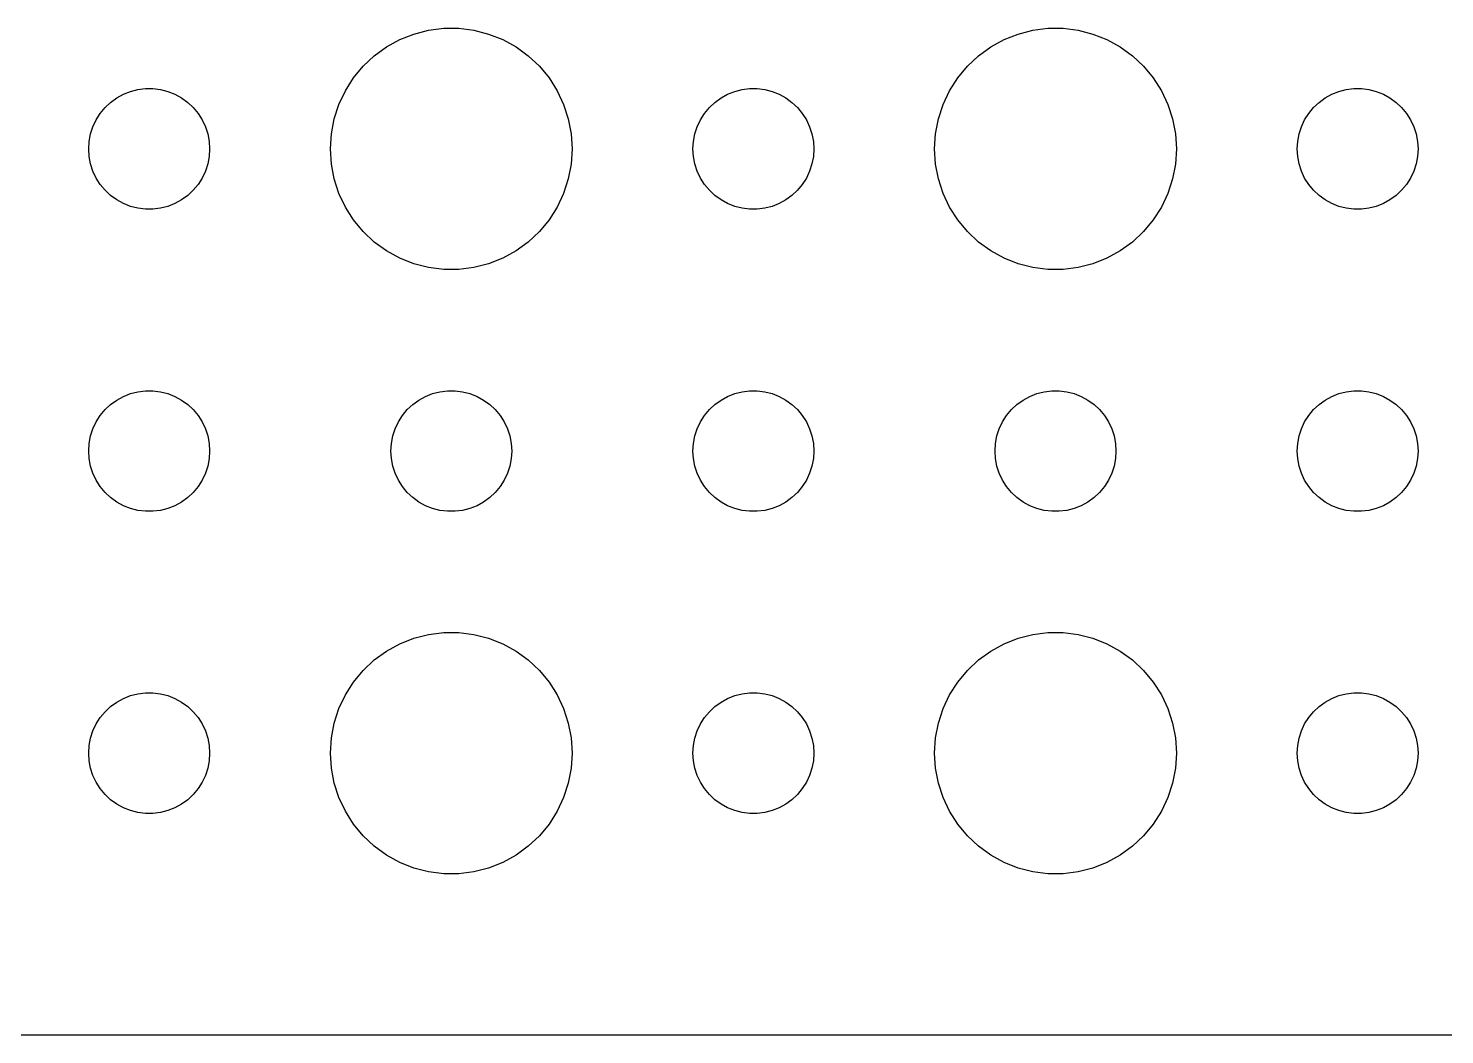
# Model space of a CAD drawing. Header units: metres. Extents: x -134 to 134, y 518 to 1078.
# Drawn here: x -3 to 32.16, y 974.01 to 998.99 of the extents above; entities that cross this region are included whole.
import ezdxf

# ---------------------------------------------------------------- set-up
doc = ezdxf.new("R2010")
doc.units = ezdxf.units.M

msp = doc.modelspace()

# ---------------------------------------------------------------- linework, layer by layer
for p, q in [((6.57294, 998.853), (6.93785, 998.947)), ((6.93785, 998.947), (7.31161, 998.994)), ((7.31161, 998.994), (7.68837, 998.994)), ((7.68837, 998.994), (8.06213, 998.947)), ((8.06213, 998.947), (8.42705, 998.853)), ((21.5729, 998.853), (21.9379, 998.947)), ((21.9379, 998.947), (22.3116, 998.994)), ((22.3116, 998.994), (22.6884, 998.994)), ((22.6884, 998.994), (23.0621, 998.947)), ((23.0621, 998.947), (23.427, 998.853)), ((5.89252, 998.533), (6.22266, 998.714)), ((6.22266, 998.714), (6.57294, 998.853)), ((8.42705, 998.853), (8.77733, 998.714)), ((8.77733, 998.714), (9.10747, 998.533)), ((20.8925, 998.533), (21.2227, 998.714)), ((21.2227, 998.714), (21.5729, 998.853)), ((23.427, 998.853), (23.7773, 998.714)), ((23.7773, 998.714), (24.1075, 998.533)), ((5.31308, 998.054), (5.58772, 998.312)), ((5.58772, 998.312), (5.89252, 998.533)), ((9.10747, 998.533), (9.41226, 998.312)), ((9.41226, 998.312), (9.6869, 998.054)), ((20.3131, 998.054), (20.5877, 998.312)), ((20.5877, 998.312), (20.8925, 998.533)), ((24.1075, 998.533), (24.4123, 998.312)), ((24.4123, 998.312), (24.6869, 998.054)), ((5.07294, 997.763), (5.31308, 998.054)), ((9.6869, 998.054), (9.92705, 997.763)), ((20.0729, 997.763), (20.3131, 998.054)), ((24.6869, 998.054), (24.927, 997.763)), ((4.87108, 997.445), (5.07294, 997.763)), ((9.92705, 997.763), (10.1289, 997.445)), ((19.8711, 997.445), (20.0729, 997.763)), ((24.927, 997.763), (25.1289, 997.445)), ((-0.95613, 997.156), (-0.80373, 997.266)), ((-0.80373, 997.266), (-0.63866, 997.357)), ((-0.63866, 997.357), (-0.46352, 997.427)), ((-0.46352, 997.427), (-0.28107, 997.473)), ((-0.28107, 997.473), (-0.09418, 997.497)), ((-0.09418, 997.497), (0.09418, 997.497)), ((0.09418, 997.497), (0.28107, 997.473)), ((0.28107, 997.473), (0.46352, 997.427)), ((0.46352, 997.427), (0.63866, 997.357)), ((0.63866, 997.357), (0.80373, 997.266)), ((0.80373, 997.266), (0.95613, 997.156)), ((4.71066, 997.104), (4.87108, 997.445)), ((10.1289, 997.445), (10.2893, 997.104)), ((14.0439, 997.156), (14.1963, 997.266)), ((14.1963, 997.266), (14.3613, 997.357)), ((14.3613, 997.357), (14.5365, 997.427)), ((14.5365, 997.427), (14.7189, 997.473)), ((14.7189, 997.473), (14.9058, 997.497)), ((14.9058, 997.497), (15.0942, 997.497)), ((15.0942, 997.497), (15.2811, 997.473)), ((15.2811, 997.473), (15.4635, 997.427)), ((15.4635, 997.427), (15.6387, 997.357)), ((15.6387, 997.357), (15.8037, 997.266)), ((15.8037, 997.266), (15.9561, 997.156)), ((19.7107, 997.104), (19.8711, 997.445)), ((25.1289, 997.445), (25.2893, 997.104)), ((29.0439, 997.156), (29.1963, 997.266)), ((29.1963, 997.266), (29.3613, 997.357)), ((29.3613, 997.357), (29.5365, 997.427)), ((29.5365, 997.427), (29.7189, 997.473)), ((29.7189, 997.473), (29.9058, 997.497)), ((29.9058, 997.497), (30.0942, 997.497)), ((30.0942, 997.497), (30.2811, 997.473)), ((30.2811, 997.473), (30.4635, 997.427)), ((30.4635, 997.427), (30.6387, 997.357)), ((30.6387, 997.357), (30.8037, 997.266)), ((30.8037, 997.266), (30.9561, 997.156)), ((-1.31445, 996.723), (-1.21352, 996.882)), ((-1.21352, 996.882), (-1.09344, 997.027)), ((-1.09344, 997.027), (-0.95613, 997.156)), ((0.95613, 997.156), (1.09344, 997.027)), ((1.09344, 997.027), (1.21352, 996.882)), ((1.21352, 996.882), (1.31445, 996.723)), ((4.59424, 996.746), (4.71066, 997.104)), ((10.2893, 997.104), (10.4057, 996.746)), ((13.6855, 996.723), (13.7865, 996.882)), ((13.7865, 996.882), (13.9065, 997.027)), ((13.9065, 997.027), (14.0439, 997.156)), ((15.9561, 997.156), (16.0934, 997.027)), ((16.0934, 997.027), (16.2135, 996.882)), ((16.2135, 996.882), (16.3145, 996.723)), ((19.5942, 996.746), (19.7107, 997.104)), ((25.2893, 997.104), (25.4057, 996.746)), ((28.6855, 996.723), (28.7865, 996.882)), ((28.7865, 996.882), (28.9065, 997.027)), ((28.9065, 997.027), (29.0439, 997.156)), ((30.9561, 997.156), (31.0934, 997.027)), ((31.0934, 997.027), (31.2135, 996.882)), ((31.2135, 996.882), (31.3145, 996.723)), ((-1.45287, 996.373), (-1.39465, 996.552)), ((-1.39465, 996.552), (-1.31445, 996.723)), ((1.31445, 996.723), (1.39465, 996.552)), ((1.39465, 996.552), (1.45287, 996.373)), ((4.52365, 996.376), (4.59424, 996.746)), ((10.4057, 996.746), (10.4763, 996.376)), ((13.5471, 996.373), (13.6053, 996.552)), ((13.6053, 996.552), (13.6855, 996.723)), ((16.3145, 996.723), (16.3947, 996.552)), ((16.3947, 996.552), (16.4529, 996.373)), ((19.5237, 996.376), (19.5942, 996.746)), ((25.4057, 996.746), (25.4763, 996.376)), ((28.5471, 996.373), (28.6053, 996.552)), ((28.6053, 996.552), (28.6855, 996.723)), ((31.3145, 996.723), (31.3947, 996.552)), ((31.3947, 996.552), (31.4529, 996.373)), ((-1.5, 996), (-1.48816, 996.188)), ((-1.48816, 996.188), (-1.45287, 996.373)), ((1.45287, 996.373), (1.48816, 996.188)), ((1.48816, 996.188), (1.5, 996)), ((4.5, 996), (4.52365, 996.376)), ((10.4763, 996.376), (10.5, 996)), ((13.5, 996), (13.5118, 996.188)), ((13.5118, 996.188), (13.5471, 996.373)), ((16.4529, 996.373), (16.4882, 996.188)), ((16.4882, 996.188), (16.5, 996)), ((19.5, 996), (19.5237, 996.376)), ((25.4763, 996.376), (25.5, 996)), ((28.5, 996), (28.5118, 996.188)), ((28.5118, 996.188), (28.5471, 996.373)), ((31.4529, 996.373), (31.4882, 996.188)), ((31.4882, 996.188), (31.5, 996)), ((-1.48816, 995.812), (-1.5, 996)), ((-1.45287, 995.627), (-1.48816, 995.812)), ((1.48816, 995.812), (1.45287, 995.627)), ((1.5, 996), (1.48816, 995.812)), ((4.52365, 995.624), (4.5, 996)), ((10.5, 996), (10.4763, 995.624)), ((13.5118, 995.812), (13.5, 996)), ((13.5471, 995.627), (13.5118, 995.812)), ((16.4882, 995.812), (16.4529, 995.627)), ((16.5, 996), (16.4882, 995.812)), ((19.5237, 995.624), (19.5, 996)), ((25.5, 996), (25.4763, 995.624)), ((28.5118, 995.812), (28.5, 996)), ((28.5471, 995.627), (28.5118, 995.812)), ((31.4882, 995.812), (31.4529, 995.627)), ((31.5, 996), (31.4882, 995.812)), ((-1.39465, 995.448), (-1.45287, 995.627)), ((-1.31445, 995.277), (-1.39465, 995.448)), ((1.39465, 995.448), (1.31445, 995.277)), ((1.45287, 995.627), (1.39465, 995.448)), ((4.59424, 995.254), (4.52365, 995.624)), ((10.4763, 995.624), (10.4057, 995.254)), ((13.6053, 995.448), (13.5471, 995.627)), ((13.6855, 995.277), (13.6053, 995.448)), ((16.3947, 995.448), (16.3145, 995.277)), ((16.4529, 995.627), (16.3947, 995.448)), ((19.5942, 995.254), (19.5237, 995.624)), ((25.4763, 995.624), (25.4057, 995.254)), ((28.6053, 995.448), (28.5471, 995.627)), ((28.6855, 995.277), (28.6053, 995.448)), ((31.3947, 995.448), (31.3145, 995.277)), ((31.4529, 995.627), (31.3947, 995.448)), ((-1.21352, 995.118), (-1.31445, 995.277)), ((-1.09344, 994.973), (-1.21352, 995.118)), ((1.21352, 995.118), (1.09344, 994.973)), ((1.31445, 995.277), (1.21352, 995.118)), ((4.71066, 994.896), (4.59424, 995.254)), ((10.4057, 995.254), (10.2893, 994.896)), ((13.7865, 995.118), (13.6855, 995.277)), ((13.9065, 994.973), (13.7865, 995.118)), ((16.2135, 995.118), (16.0934, 994.973)), ((16.3145, 995.277), (16.2135, 995.118)), ((19.7107, 994.896), (19.5942, 995.254)), ((25.4057, 995.254), (25.2893, 994.896)), ((28.7865, 995.118), (28.6855, 995.277)), ((28.9065, 994.973), (28.7865, 995.118)), ((31.2135, 995.118), (31.0934, 994.973)), ((31.3145, 995.277), (31.2135, 995.118)), ((-0.95613, 994.844), (-1.09344, 994.973)), ((-0.80373, 994.734), (-0.95613, 994.844)), ((-0.63866, 994.643), (-0.80373, 994.734)), ((0.80373, 994.734), (0.63866, 994.643)), ((0.95613, 994.844), (0.80373, 994.734)), ((1.09344, 994.973), (0.95613, 994.844)), ((4.87108, 994.555), (4.71066, 994.896)), ((10.2893, 994.896), (10.1289, 994.555)), ((14.0439, 994.844), (13.9065, 994.973)), ((14.1963, 994.734), (14.0439, 994.844)), ((14.3613, 994.643), (14.1963, 994.734)), ((15.8037, 994.734), (15.6387, 994.643)), ((15.9561, 994.844), (15.8037, 994.734)), ((16.0934, 994.973), (15.9561, 994.844)), ((19.8711, 994.555), (19.7107, 994.896)), ((25.2893, 994.896), (25.1289, 994.555)), ((29.0439, 994.844), (28.9065, 994.973)), ((29.1963, 994.734), (29.0439, 994.844)), ((29.3613, 994.643), (29.1963, 994.734)), ((30.8037, 994.734), (30.6387, 994.643)), ((30.9561, 994.844), (30.8037, 994.734)), ((31.0934, 994.973), (30.9561, 994.844)), ((-0.46352, 994.573), (-0.63866, 994.643)), ((-0.28107, 994.527), (-0.46352, 994.573)), ((-0.09418, 994.503), (-0.28107, 994.527)), ((0.09418, 994.503), (-0.09418, 994.503)), ((0.28107, 994.527), (0.09418, 994.503)), ((0.46352, 994.573), (0.28107, 994.527)), ((0.63866, 994.643), (0.46352, 994.573)), ((5.07294, 994.237), (4.87108, 994.555)), ((10.1289, 994.555), (9.92705, 994.237)), ((14.5365, 994.573), (14.3613, 994.643)), ((14.7189, 994.527), (14.5365, 994.573)), ((14.9058, 994.503), (14.7189, 994.527)), ((15.0942, 994.503), (14.9058, 994.503)), ((15.2811, 994.527), (15.0942, 994.503)), ((15.4635, 994.573), (15.2811, 994.527)), ((15.6387, 994.643), (15.4635, 994.573)), ((20.0729, 994.237), (19.8711, 994.555)), ((25.1289, 994.555), (24.927, 994.237)), ((29.5365, 994.573), (29.3613, 994.643)), ((29.7189, 994.527), (29.5365, 994.573)), ((29.9058, 994.503), (29.7189, 994.527)), ((30.0942, 994.503), (29.9058, 994.503)), ((30.2811, 994.527), (30.0942, 994.503)), ((30.4635, 994.573), (30.2811, 994.527)), ((30.6387, 994.643), (30.4635, 994.573)), ((5.31308, 993.946), (5.07294, 994.237)), ((9.92705, 994.237), (9.6869, 993.946)), ((20.3131, 993.946), (20.0729, 994.237)), ((24.927, 994.237), (24.6869, 993.946)), ((5.58772, 993.688), (5.31308, 993.946)), ((5.89252, 993.467), (5.58772, 993.688)), ((9.41226, 993.688), (9.10747, 993.467)), ((9.6869, 993.946), (9.41226, 993.688)), ((20.5877, 993.688), (20.3131, 993.946)), ((20.8925, 993.467), (20.5877, 993.688)), ((24.4123, 993.688), (24.1075, 993.467)), ((24.6869, 993.946), (24.4123, 993.688)), ((6.22266, 993.286), (5.89252, 993.467)), ((9.10747, 993.467), (8.77733, 993.286)), ((21.2227, 993.286), (20.8925, 993.467)), ((24.1075, 993.467), (23.7773, 993.286)), ((6.57294, 993.147), (6.22266, 993.286)), ((6.93785, 993.053), (6.57294, 993.147)), ((7.31161, 993.006), (6.93785, 993.053)), ((7.68837, 993.006), (7.31161, 993.006)), ((8.06213, 993.053), (7.68837, 993.006)), ((8.42705, 993.147), (8.06213, 993.053)), ((8.77733, 993.286), (8.42705, 993.147)), ((21.5729, 993.147), (21.2227, 993.286)), ((21.9379, 993.053), (21.5729, 993.147)), ((22.3116, 993.006), (21.9379, 993.053)), ((22.6884, 993.006), (22.3116, 993.006)), ((23.0621, 993.053), (22.6884, 993.006)), ((23.427, 993.147), (23.0621, 993.053)), ((23.7773, 993.286), (23.427, 993.147)), ((-0.80373, 989.766), (-0.63866, 989.857)), ((-0.63866, 989.857), (-0.46352, 989.927)), ((-0.46352, 989.927), (-0.28107, 989.973)), ((-0.28107, 989.973), (-0.09418, 989.997)), ((-0.09418, 989.997), (0.09418, 989.997)), ((0.09418, 989.997), (0.28107, 989.973)), ((0.28107, 989.973), (0.46352, 989.927)), ((0.46352, 989.927), (0.63866, 989.857)), ((0.63866, 989.857), (0.80373, 989.766)), ((6.69626, 989.766), (6.86133, 989.857)), ((6.86133, 989.857), (7.03647, 989.927)), ((7.03647, 989.927), (7.21892, 989.973)), ((7.21892, 989.973), (7.40581, 989.997)), ((7.40581, 989.997), (7.59418, 989.997)), ((7.59418, 989.997), (7.78107, 989.973)), ((7.78107, 989.973), (7.96352, 989.927)), ((7.96352, 989.927), (8.13866, 989.857)), ((8.13866, 989.857), (8.30373, 989.766)), ((14.1963, 989.766), (14.3613, 989.857)), ((14.3613, 989.857), (14.5365, 989.927)), ((14.5365, 989.927), (14.7189, 989.973)), ((14.7189, 989.973), (14.9058, 989.997)), ((14.9058, 989.997), (15.0942, 989.997)), ((15.0942, 989.997), (15.2811, 989.973)), ((15.2811, 989.973), (15.4635, 989.927)), ((15.4635, 989.927), (15.6387, 989.857)), ((15.6387, 989.857), (15.8037, 989.766)), ((21.6963, 989.766), (21.8613, 989.857)), ((21.8613, 989.857), (22.0365, 989.927)), ((22.0365, 989.927), (22.2189, 989.973)), ((22.2189, 989.973), (22.4058, 989.997)), ((22.4058, 989.997), (22.5942, 989.997)), ((22.5942, 989.997), (22.7811, 989.973)), ((22.7811, 989.973), (22.9635, 989.927)), ((22.9635, 989.927), (23.1387, 989.857)), ((23.1387, 989.857), (23.3037, 989.766)), ((29.1963, 989.766), (29.3613, 989.857)), ((29.3613, 989.857), (29.5365, 989.927)), ((29.5365, 989.927), (29.7189, 989.973)), ((29.7189, 989.973), (29.9058, 989.997)), ((29.9058, 989.997), (30.0942, 989.997)), ((30.0942, 989.997), (30.2811, 989.973)), ((30.2811, 989.973), (30.4635, 989.927)), ((30.4635, 989.927), (30.6387, 989.857)), ((30.6387, 989.857), (30.8037, 989.766)), ((-1.21352, 989.382), (-1.09344, 989.527)), ((-1.09344, 989.527), (-0.95613, 989.656)), ((-0.95613, 989.656), (-0.80373, 989.766)), ((0.80373, 989.766), (0.95613, 989.656)), ((0.95613, 989.656), (1.09344, 989.527)), ((1.09344, 989.527), (1.21352, 989.382)), ((6.28647, 989.382), (6.40654, 989.527)), ((6.40654, 989.527), (6.54385, 989.656)), ((6.54385, 989.656), (6.69626, 989.766)), ((8.30373, 989.766), (8.45613, 989.656)), ((8.45613, 989.656), (8.59344, 989.527)), ((8.59344, 989.527), (8.71352, 989.382)), ((13.7865, 989.382), (13.9065, 989.527)), ((13.9065, 989.527), (14.0439, 989.656)), ((14.0439, 989.656), (14.1963, 989.766)), ((15.8037, 989.766), (15.9561, 989.656)), ((15.9561, 989.656), (16.0934, 989.527)), ((16.0934, 989.527), (16.2135, 989.382)), ((21.2865, 989.382), (21.4065, 989.527)), ((21.4065, 989.527), (21.5439, 989.656)), ((21.5439, 989.656), (21.6963, 989.766)), ((23.3037, 989.766), (23.4561, 989.656)), ((23.4561, 989.656), (23.5934, 989.527)), ((23.5934, 989.527), (23.7135, 989.382)), ((28.7865, 989.382), (28.9065, 989.527)), ((28.9065, 989.527), (29.0439, 989.656)), ((29.0439, 989.656), (29.1963, 989.766)), ((30.8037, 989.766), (30.9561, 989.656)), ((30.9561, 989.656), (31.0934, 989.527)), ((31.0934, 989.527), (31.2135, 989.382)), ((-1.39465, 989.052), (-1.31445, 989.223)), ((-1.31445, 989.223), (-1.21352, 989.382)), ((1.21352, 989.382), (1.31445, 989.223)), ((1.31445, 989.223), (1.39465, 989.052)), ((6.10533, 989.052), (6.18553, 989.223)), ((6.18553, 989.223), (6.28647, 989.382)), ((8.71352, 989.382), (8.81445, 989.223)), ((8.81445, 989.223), (8.89465, 989.052)), ((13.6053, 989.052), (13.6855, 989.223)), ((13.6855, 989.223), (13.7865, 989.382)), ((16.2135, 989.382), (16.3145, 989.223)), ((16.3145, 989.223), (16.3947, 989.052)), ((21.1053, 989.052), (21.1855, 989.223)), ((21.1855, 989.223), (21.2865, 989.382)), ((23.7135, 989.382), (23.8145, 989.223)), ((23.8145, 989.223), (23.8947, 989.052)), ((28.6053, 989.052), (28.6855, 989.223)), ((28.6855, 989.223), (28.7865, 989.382)), ((31.2135, 989.382), (31.3145, 989.223)), ((31.3145, 989.223), (31.3947, 989.052)), ((-1.48816, 988.688), (-1.45287, 988.873)), ((-1.45287, 988.873), (-1.39465, 989.052)), ((1.39465, 989.052), (1.45287, 988.873)), ((1.45287, 988.873), (1.48816, 988.688)), ((6.01183, 988.688), (6.04712, 988.873)), ((6.04712, 988.873), (6.10533, 989.052)), ((8.89465, 989.052), (8.95287, 988.873)), ((8.95287, 988.873), (8.98816, 988.688)), ((13.5118, 988.688), (13.5471, 988.873)), ((13.5471, 988.873), (13.6053, 989.052)), ((16.3947, 989.052), (16.4529, 988.873)), ((16.4529, 988.873), (16.4882, 988.688)), ((21.0118, 988.688), (21.0471, 988.873)), ((21.0471, 988.873), (21.1053, 989.052)), ((23.8947, 989.052), (23.9529, 988.873)), ((23.9529, 988.873), (23.9882, 988.688)), ((28.5118, 988.688), (28.5471, 988.873)), ((28.5471, 988.873), (28.6053, 989.052)), ((31.3947, 989.052), (31.4529, 988.873)), ((31.4529, 988.873), (31.4882, 988.688)), ((-1.5, 988.5), (-1.48816, 988.688)), ((-1.48816, 988.312), (-1.5, 988.5)), ((1.48816, 988.688), (1.5, 988.5)), ((1.5, 988.5), (1.48816, 988.312)), ((6, 988.5), (6.01183, 988.688)), ((6.01183, 988.312), (6, 988.5)), ((8.98816, 988.688), (9, 988.5)), ((9, 988.5), (8.98816, 988.312)), ((13.5, 988.5), (13.5118, 988.688)), ((13.5118, 988.312), (13.5, 988.5)), ((16.4882, 988.688), (16.5, 988.5)), ((16.5, 988.5), (16.4882, 988.312)), ((21, 988.5), (21.0118, 988.688)), ((21.0118, 988.312), (21, 988.5)), ((23.9882, 988.688), (24, 988.5)), ((24, 988.5), (23.9882, 988.312)), ((28.5, 988.5), (28.5118, 988.688)), ((28.5118, 988.312), (28.5, 988.5)), ((31.4882, 988.688), (31.5, 988.5)), ((31.5, 988.5), (31.4882, 988.312)), ((-1.45287, 988.127), (-1.48816, 988.312)), ((-1.39465, 987.948), (-1.45287, 988.127)), ((1.45287, 988.127), (1.39465, 987.948)), ((1.48816, 988.312), (1.45287, 988.127)), ((6.04712, 988.127), (6.01183, 988.312)), ((6.10533, 987.948), (6.04712, 988.127)), ((8.95287, 988.127), (8.89465, 987.948)), ((8.98816, 988.312), (8.95287, 988.127)), ((13.5471, 988.127), (13.5118, 988.312)), ((13.6053, 987.948), (13.5471, 988.127)), ((16.4529, 988.127), (16.3947, 987.948)), ((16.4882, 988.312), (16.4529, 988.127)), ((21.0471, 988.127), (21.0118, 988.312)), ((21.1053, 987.948), (21.0471, 988.127)), ((23.9529, 988.127), (23.8947, 987.948)), ((23.9882, 988.312), (23.9529, 988.127)), ((28.5471, 988.127), (28.5118, 988.312)), ((28.6053, 987.948), (28.5471, 988.127)), ((31.4529, 988.127), (31.3947, 987.948)), ((31.4882, 988.312), (31.4529, 988.127)), ((-1.31445, 987.777), (-1.39465, 987.948)), ((-1.21352, 987.618), (-1.31445, 987.777)), ((1.31445, 987.777), (1.21352, 987.618)), ((1.39465, 987.948), (1.31445, 987.777)), ((6.18553, 987.777), (6.10533, 987.948)), ((6.28647, 987.618), (6.18553, 987.777)), ((8.81445, 987.777), (8.71352, 987.618)), ((8.89465, 987.948), (8.81445, 987.777)), ((13.6855, 987.777), (13.6053, 987.948)), ((13.7865, 987.618), (13.6855, 987.777)), ((16.3145, 987.777), (16.2135, 987.618)), ((16.3947, 987.948), (16.3145, 987.777)), ((21.1855, 987.777), (21.1053, 987.948)), ((21.2865, 987.618), (21.1855, 987.777)), ((23.8145, 987.777), (23.7135, 987.618)), ((23.8947, 987.948), (23.8145, 987.777)), ((28.6855, 987.777), (28.6053, 987.948)), ((28.7865, 987.618), (28.6855, 987.777)), ((31.3145, 987.777), (31.2135, 987.618)), ((31.3947, 987.948), (31.3145, 987.777)), ((-1.09344, 987.473), (-1.21352, 987.618)), ((-0.95613, 987.344), (-1.09344, 987.473)), ((-0.80373, 987.234), (-0.95613, 987.344)), ((0.95613, 987.344), (0.80373, 987.234)), ((1.09344, 987.473), (0.95613, 987.344)), ((1.21352, 987.618), (1.09344, 987.473)), ((6.40654, 987.473), (6.28647, 987.618)), ((6.54385, 987.344), (6.40654, 987.473)), ((6.69626, 987.234), (6.54385, 987.344)), ((8.45613, 987.344), (8.30373, 987.234)), ((8.59344, 987.473), (8.45613, 987.344)), ((8.71352, 987.618), (8.59344, 987.473)), ((13.9065, 987.473), (13.7865, 987.618)), ((14.0439, 987.344), (13.9065, 987.473)), ((14.1963, 987.234), (14.0439, 987.344)), ((15.9561, 987.344), (15.8037, 987.234)), ((16.0934, 987.473), (15.9561, 987.344)), ((16.2135, 987.618), (16.0934, 987.473)), ((21.4065, 987.473), (21.2865, 987.618)), ((21.5439, 987.344), (21.4065, 987.473)), ((21.6963, 987.234), (21.5439, 987.344)), ((23.4561, 987.344), (23.3037, 987.234)), ((23.5934, 987.473), (23.4561, 987.344)), ((23.7135, 987.618), (23.5934, 987.473)), ((28.9065, 987.473), (28.7865, 987.618)), ((29.0439, 987.344), (28.9065, 987.473)), ((29.1963, 987.234), (29.0439, 987.344)), ((30.9561, 987.344), (30.8037, 987.234)), ((31.0934, 987.473), (30.9561, 987.344)), ((31.2135, 987.618), (31.0934, 987.473)), ((-0.63866, 987.143), (-0.80373, 987.234)), ((-0.46352, 987.073), (-0.63866, 987.143)), ((-0.28107, 987.027), (-0.46352, 987.073)), ((-0.09418, 987.003), (-0.28107, 987.027)), ((0.09418, 987.003), (-0.09418, 987.003)), ((0.28107, 987.027), (0.09418, 987.003)), ((0.46352, 987.073), (0.28107, 987.027)), ((0.63866, 987.143), (0.46352, 987.073)), ((0.80373, 987.234), (0.63866, 987.143)), ((6.86133, 987.143), (6.69626, 987.234)), ((7.03647, 987.073), (6.86133, 987.143)), ((7.21892, 987.027), (7.03647, 987.073)), ((7.40581, 987.003), (7.21892, 987.027)), ((7.59418, 987.003), (7.40581, 987.003)), ((7.78107, 987.027), (7.59418, 987.003)), ((7.96352, 987.073), (7.78107, 987.027)), ((8.13866, 987.143), (7.96352, 987.073)), ((8.30373, 987.234), (8.13866, 987.143)), ((14.3613, 987.143), (14.1963, 987.234)), ((14.5365, 987.073), (14.3613, 987.143)), ((14.7189, 987.027), (14.5365, 987.073)), ((14.9058, 987.003), (14.7189, 987.027)), ((15.0942, 987.003), (14.9058, 987.003)), ((15.2811, 987.027), (15.0942, 987.003)), ((15.4635, 987.073), (15.2811, 987.027)), ((15.6387, 987.143), (15.4635, 987.073)), ((15.8037, 987.234), (15.6387, 987.143)), ((21.8613, 987.143), (21.6963, 987.234)), ((22.0365, 987.073), (21.8613, 987.143)), ((22.2189, 987.027), (22.0365, 987.073)), ((22.4058, 987.003), (22.2189, 987.027)), ((22.5942, 987.003), (22.4058, 987.003)), ((22.7811, 987.027), (22.5942, 987.003)), ((22.9635, 987.073), (22.7811, 987.027)), ((23.1387, 987.143), (22.9635, 987.073)), ((23.3037, 987.234), (23.1387, 987.143)), ((29.3613, 987.143), (29.1963, 987.234)), ((29.5365, 987.073), (29.3613, 987.143)), ((29.7189, 987.027), (29.5365, 987.073)), ((29.9058, 987.003), (29.7189, 987.027)), ((30.0942, 987.003), (29.9058, 987.003)), ((30.2811, 987.027), (30.0942, 987.003)), ((30.4635, 987.073), (30.2811, 987.027)), ((30.6387, 987.143), (30.4635, 987.073)), ((30.8037, 987.234), (30.6387, 987.143)), ((6.22266, 983.714), (6.57294, 983.853)), ((6.57294, 983.853), (6.93785, 983.947)), ((6.93785, 983.947), (7.31161, 983.994)), ((7.31161, 983.994), (7.68837, 983.994)), ((7.68837, 983.994), (8.06213, 983.947)), ((8.06213, 983.947), (8.42705, 983.853)), ((8.42705, 983.853), (8.77733, 983.714)), ((21.2227, 983.714), (21.5729, 983.853)), ((21.5729, 983.853), (21.9379, 983.947)), ((21.9379, 983.947), (22.3116, 983.994)), ((22.3116, 983.994), (22.6884, 983.994)), ((22.6884, 983.994), (23.0621, 983.947)), ((23.0621, 983.947), (23.427, 983.853)), ((23.427, 983.853), (23.7773, 983.714)), ((5.58772, 983.312), (5.89252, 983.533)), ((5.89252, 983.533), (6.22266, 983.714)), ((8.77733, 983.714), (9.10747, 983.533)), ((9.10747, 983.533), (9.41226, 983.312)), ((20.5877, 983.312), (20.8925, 983.533)), ((20.8925, 983.533), (21.2227, 983.714)), ((23.7773, 983.714), (24.1075, 983.533)), ((24.1075, 983.533), (24.4123, 983.312)), ((5.31308, 983.054), (5.58772, 983.312)), ((9.41226, 983.312), (9.6869, 983.054)), ((20.3131, 983.054), (20.5877, 983.312)), ((24.4123, 983.312), (24.6869, 983.054)), ((4.87108, 982.445), (5.07294, 982.763)), ((5.07294, 982.763), (5.31308, 983.054)), ((9.6869, 983.054), (9.92705, 982.763)), ((9.92705, 982.763), (10.1289, 982.445)), ((19.8711, 982.445), (20.0729, 982.763)), ((20.0729, 982.763), (20.3131, 983.054)), ((24.6869, 983.054), (24.927, 982.763)), ((24.927, 982.763), (25.1289, 982.445)), ((-0.63866, 982.357), (-0.46352, 982.427)), ((-0.46352, 982.427), (-0.28107, 982.473)), ((-0.28107, 982.473), (-0.09418, 982.497)), ((-0.09418, 982.497), (0.09418, 982.497)), ((0.09418, 982.497), (0.28107, 982.473)), ((0.28107, 982.473), (0.46352, 982.427)), ((0.46352, 982.427), (0.63866, 982.357)), ((4.71066, 982.104), (4.87108, 982.445)), ((10.1289, 982.445), (10.2893, 982.104)), ((14.3613, 982.357), (14.5365, 982.427)), ((14.5365, 982.427), (14.7189, 982.473)), ((14.7189, 982.473), (14.9058, 982.497)), ((14.9058, 982.497), (15.0942, 982.497)), ((15.0942, 982.497), (15.2811, 982.473)), ((15.2811, 982.473), (15.4635, 982.427)), ((15.4635, 982.427), (15.6387, 982.357)), ((19.7107, 982.104), (19.8711, 982.445)), ((25.1289, 982.445), (25.2893, 982.104)), ((29.3613, 982.357), (29.5365, 982.427)), ((29.5365, 982.427), (29.7189, 982.473)), ((29.7189, 982.473), (29.9058, 982.497)), ((29.9058, 982.497), (30.0942, 982.497)), ((30.0942, 982.497), (30.2811, 982.473)), ((30.2811, 982.473), (30.4635, 982.427)), ((30.4635, 982.427), (30.6387, 982.357)), ((-1.09344, 982.027), (-0.95613, 982.156)), ((-0.95613, 982.156), (-0.80373, 982.266)), ((-0.80373, 982.266), (-0.63866, 982.357)), ((0.63866, 982.357), (0.80373, 982.266)), ((0.80373, 982.266), (0.95613, 982.156)), ((0.95613, 982.156), (1.09344, 982.027)), ((4.59424, 981.746), (4.71066, 982.104)), ((10.2893, 982.104), (10.4057, 981.746)), ((13.9065, 982.027), (14.0439, 982.156)), ((14.0439, 982.156), (14.1963, 982.266)), ((14.1963, 982.266), (14.3613, 982.357)), ((15.6387, 982.357), (15.8037, 982.266)), ((15.8037, 982.266), (15.9561, 982.156)), ((15.9561, 982.156), (16.0934, 982.027)), ((19.5942, 981.746), (19.7107, 982.104)), ((25.2893, 982.104), (25.4057, 981.746)), ((28.9065, 982.027), (29.0439, 982.156)), ((29.0439, 982.156), (29.1963, 982.266)), ((29.1963, 982.266), (29.3613, 982.357)), ((30.6387, 982.357), (30.8037, 982.266)), ((30.8037, 982.266), (30.9561, 982.156)), ((30.9561, 982.156), (31.0934, 982.027)), ((-1.39465, 981.552), (-1.31445, 981.723)), ((-1.31445, 981.723), (-1.21352, 981.882)), ((-1.21352, 981.882), (-1.09344, 982.027)), ((1.09344, 982.027), (1.21352, 981.882)), ((1.21352, 981.882), (1.31445, 981.723)), ((1.31445, 981.723), (1.39465, 981.552)), ((4.52365, 981.376), (4.59424, 981.746)), ((10.4057, 981.746), (10.4763, 981.376)), ((13.6053, 981.552), (13.6855, 981.723)), ((13.6855, 981.723), (13.7865, 981.882)), ((13.7865, 981.882), (13.9065, 982.027)), ((16.0934, 982.027), (16.2135, 981.882)), ((16.2135, 981.882), (16.3145, 981.723)), ((16.3145, 981.723), (16.3947, 981.552)), ((19.5237, 981.376), (19.5942, 981.746)), ((25.4057, 981.746), (25.4763, 981.376)), ((28.6053, 981.552), (28.6855, 981.723)), ((28.6855, 981.723), (28.7865, 981.882)), ((28.7865, 981.882), (28.9065, 982.027)), ((31.0934, 982.027), (31.2135, 981.882)), ((31.2135, 981.882), (31.3145, 981.723)), ((31.3145, 981.723), (31.3947, 981.552)), ((-1.48816, 981.188), (-1.45287, 981.373)), ((-1.45287, 981.373), (-1.39465, 981.552)), ((1.39465, 981.552), (1.45287, 981.373)), ((1.45287, 981.373), (1.48816, 981.188)), ((4.5, 981), (4.52365, 981.376)), ((10.4763, 981.376), (10.5, 981)), ((13.5118, 981.188), (13.5471, 981.373)), ((13.5471, 981.373), (13.6053, 981.552)), ((16.3947, 981.552), (16.4529, 981.373)), ((16.4529, 981.373), (16.4882, 981.188)), ((19.5, 981), (19.5237, 981.376)), ((25.4763, 981.376), (25.5, 981)), ((28.5118, 981.188), (28.5471, 981.373)), ((28.5471, 981.373), (28.6053, 981.552)), ((31.3947, 981.552), (31.4529, 981.373)), ((31.4529, 981.373), (31.4882, 981.188)), ((-1.5, 981), (-1.48816, 981.188)), ((-1.48816, 980.812), (-1.5, 981)), ((1.48816, 981.188), (1.5, 981)), ((1.5, 981), (1.48816, 980.812)), ((4.52365, 980.624), (4.5, 981)), ((10.5, 981), (10.4763, 980.624)), ((13.5, 981), (13.5118, 981.188)), ((13.5118, 980.812), (13.5, 981)), ((16.4882, 981.188), (16.5, 981)), ((16.5, 981), (16.4882, 980.812)), ((19.5237, 980.624), (19.5, 981)), ((25.5, 981), (25.4763, 980.624)), ((28.5, 981), (28.5118, 981.188)), ((28.5118, 980.812), (28.5, 981)), ((31.4882, 981.188), (31.5, 981)), ((31.5, 981), (31.4882, 980.812)), ((-1.45287, 980.627), (-1.48816, 980.812)), ((1.48816, 980.812), (1.45287, 980.627)), ((13.5471, 980.627), (13.5118, 980.812)), ((16.4882, 980.812), (16.4529, 980.627)), ((28.5471, 980.627), (28.5118, 980.812)), ((31.4882, 980.812), (31.4529, 980.627)), ((-1.39465, 980.448), (-1.45287, 980.627)), ((-1.31445, 980.277), (-1.39465, 980.448)), ((1.39465, 980.448), (1.31445, 980.277)), ((1.45287, 980.627), (1.39465, 980.448)), ((4.59424, 980.254), (4.52365, 980.624)), ((10.4763, 980.624), (10.4057, 980.254)), ((13.6053, 980.448), (13.5471, 980.627)), ((13.6855, 980.277), (13.6053, 980.448)), ((16.3947, 980.448), (16.3145, 980.277)), ((16.4529, 980.627), (16.3947, 980.448)), ((19.5942, 980.254), (19.5237, 980.624)), ((25.4763, 980.624), (25.4057, 980.254)), ((28.6053, 980.448), (28.5471, 980.627)), ((28.6855, 980.277), (28.6053, 980.448)), ((31.3947, 980.448), (31.3145, 980.277)), ((31.4529, 980.627), (31.3947, 980.448)), ((-1.21352, 980.118), (-1.31445, 980.277)), ((-1.09344, 979.973), (-1.21352, 980.118)), ((-0.95613, 979.844), (-1.09344, 979.973)), ((1.09344, 979.973), (0.95613, 979.844)), ((1.21352, 980.118), (1.09344, 979.973)), ((1.31445, 980.277), (1.21352, 980.118)), ((4.71066, 979.896), (4.59424, 980.254)), ((10.4057, 980.254), (10.2893, 979.896)), ((13.7865, 980.118), (13.6855, 980.277)), ((13.9065, 979.973), (13.7865, 980.118)), ((14.0439, 979.844), (13.9065, 979.973)), ((16.0934, 979.973), (15.9561, 979.844)), ((16.2135, 980.118), (16.0934, 979.973)), ((16.3145, 980.277), (16.2135, 980.118)), ((19.7107, 979.896), (19.5942, 980.254)), ((25.4057, 980.254), (25.2893, 979.896)), ((28.7865, 980.118), (28.6855, 980.277)), ((28.9065, 979.973), (28.7865, 980.118)), ((29.0439, 979.844), (28.9065, 979.973)), ((31.0934, 979.973), (30.9561, 979.844)), ((31.2135, 980.118), (31.0934, 979.973)), ((31.3145, 980.277), (31.2135, 980.118)), ((-0.80373, 979.734), (-0.95613, 979.844)), ((-0.63866, 979.643), (-0.80373, 979.734)), ((-0.46352, 979.573), (-0.63866, 979.643)), ((0.63866, 979.643), (0.46352, 979.573)), ((0.80373, 979.734), (0.63866, 979.643)), ((0.95613, 979.844), (0.80373, 979.734)), ((4.87108, 979.555), (4.71066, 979.896)), ((10.2893, 979.896), (10.1289, 979.555)), ((14.1963, 979.734), (14.0439, 979.844)), ((14.3613, 979.643), (14.1963, 979.734)), ((14.5365, 979.573), (14.3613, 979.643)), ((15.6387, 979.643), (15.4635, 979.573)), ((15.8037, 979.734), (15.6387, 979.643)), ((15.9561, 979.844), (15.8037, 979.734)), ((19.8711, 979.555), (19.7107, 979.896)), ((25.2893, 979.896), (25.1289, 979.555)), ((29.1963, 979.734), (29.0439, 979.844)), ((29.3613, 979.643), (29.1963, 979.734)), ((29.5365, 979.573), (29.3613, 979.643)), ((30.6387, 979.643), (30.4635, 979.573)), ((30.8037, 979.734), (30.6387, 979.643)), ((30.9561, 979.844), (30.8037, 979.734)), ((-0.28107, 979.527), (-0.46352, 979.573)), ((-0.09418, 979.503), (-0.28107, 979.527)), ((0.09418, 979.503), (-0.09418, 979.503)), ((0.28107, 979.527), (0.09418, 979.503)), ((0.46352, 979.573), (0.28107, 979.527)), ((5.07294, 979.237), (4.87108, 979.555)), ((10.1289, 979.555), (9.92705, 979.237)), ((14.7189, 979.527), (14.5365, 979.573)), ((14.9058, 979.503), (14.7189, 979.527)), ((15.0942, 979.503), (14.9058, 979.503)), ((15.2811, 979.527), (15.0942, 979.503)), ((15.4635, 979.573), (15.2811, 979.527)), ((20.0729, 979.237), (19.8711, 979.555)), ((25.1289, 979.555), (24.927, 979.237)), ((29.7189, 979.527), (29.5365, 979.573)), ((29.9058, 979.503), (29.7189, 979.527)), ((30.0942, 979.503), (29.9058, 979.503)), ((30.2811, 979.527), (30.0942, 979.503)), ((30.4635, 979.573), (30.2811, 979.527)), ((5.31308, 978.946), (5.07294, 979.237)), ((5.58772, 978.688), (5.31308, 978.946)), ((9.6869, 978.946), (9.41226, 978.688)), ((9.92705, 979.237), (9.6869, 978.946)), ((20.3131, 978.946), (20.0729, 979.237)), ((20.5877, 978.688), (20.3131, 978.946)), ((24.6869, 978.946), (24.4123, 978.688)), ((24.927, 979.237), (24.6869, 978.946)), ((5.89252, 978.467), (5.58772, 978.688)), ((9.41226, 978.688), (9.10747, 978.467)), ((20.8925, 978.467), (20.5877, 978.688)), ((24.4123, 978.688), (24.1075, 978.467)), ((6.22266, 978.286), (5.89252, 978.467)), ((6.57294, 978.147), (6.22266, 978.286)), ((8.77733, 978.286), (8.42705, 978.147)), ((9.10747, 978.467), (8.77733, 978.286)), ((21.2227, 978.286), (20.8925, 978.467)), ((21.5729, 978.147), (21.2227, 978.286)), ((23.7773, 978.286), (23.427, 978.147)), ((24.1075, 978.467), (23.7773, 978.286)), ((6.93785, 978.053), (6.57294, 978.147)), ((7.31161, 978.006), (6.93785, 978.053)), ((7.68837, 978.006), (7.31161, 978.006)), ((8.06213, 978.053), (7.68837, 978.006)), ((8.42705, 978.147), (8.06213, 978.053)), ((21.9379, 978.053), (21.5729, 978.147)), ((22.3116, 978.006), (21.9379, 978.053)), ((22.6884, 978.006), (22.3116, 978.006)), ((23.0621, 978.053), (22.6884, 978.006)), ((23.427, 978.147), (23.0621, 978.053)), ((-129.814, 974.01), (129.814, 974.01))]:
    msp.add_line(p, q)

doc.saveas('drawing.dxf')
